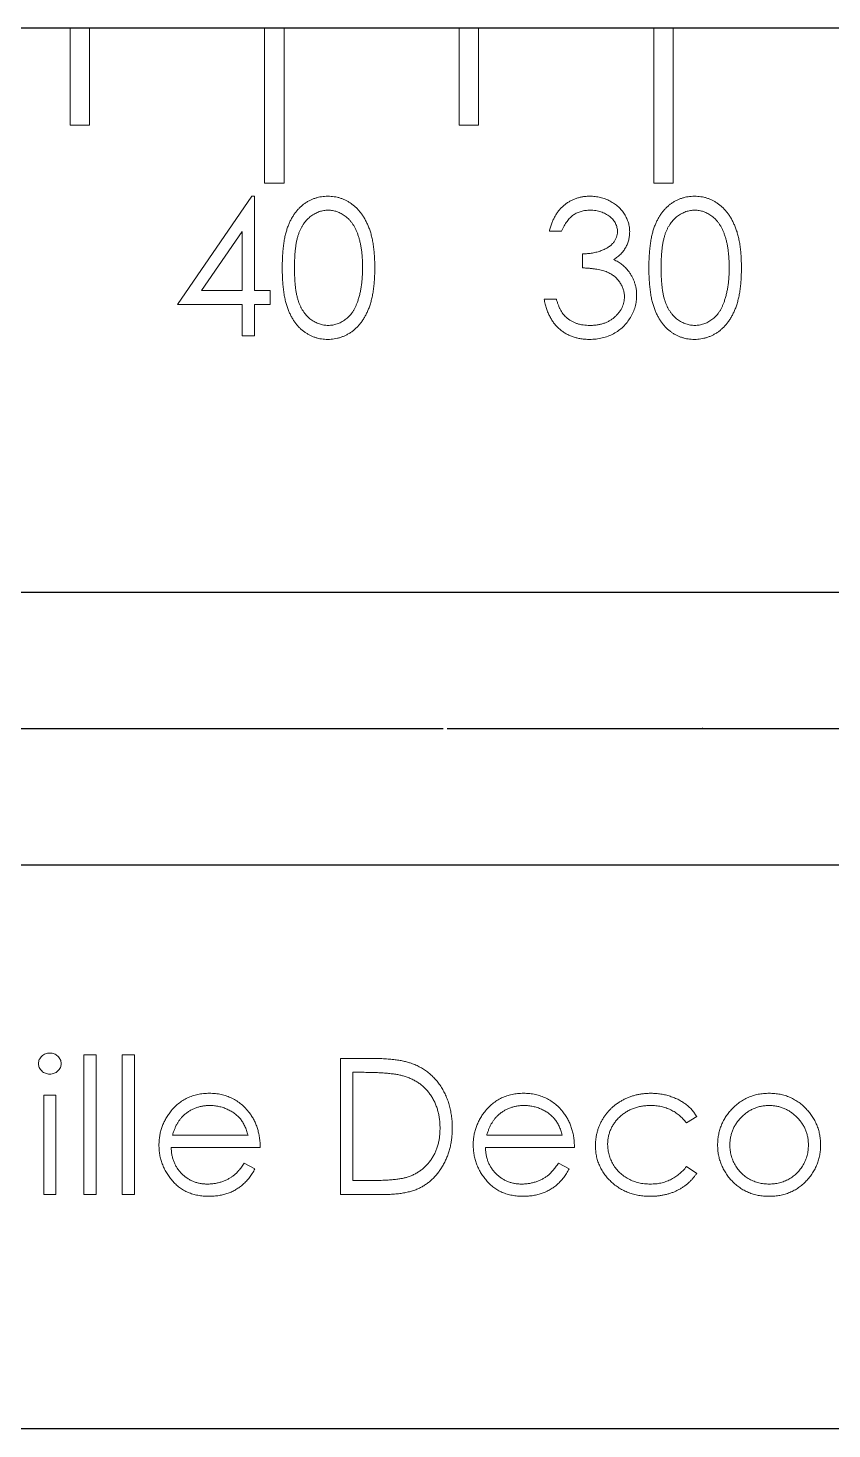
# Model space of a CAD drawing. Header units: millimetres. Extents: x -163 to 21, y 0 to 36.
# Drawn here: x -92.33 to -71.67, y 0 to 36 of the extents above; entities that cross this region are included whole.
import ezdxf

# ---------------------------------------------------------------- set-up
doc = ezdxf.new("R2010")
doc.units = ezdxf.units.MM
doc.header["$PDSIZE"] = -1
doc.linetypes.add('CENTERX2', pattern=[20.32, 12.7, -2.54, 2.54, -2.54])

msp = doc.modelspace()

# ---------------------------------------------------------------- linework, layer by layer
at = {"color": 7, "linetype": 'Continuous'}
for p, q in [((0, 36), (-150, 36)), ((-135, 21.5), (-15, 21.5)), ((-135, 14.5), (-15, 14.5)), ((0, 0), (-150, 0))]:
    msp.add_line(p, q, dxfattribs=at)
at = {"color": 7, "linetype": 'Continuous', "lineweight": 15}
for p, q in [((0, 36), (-150, 36)), ((-91.25, 36), (-91.25, 33.5)), ((-90.75, 33.5), (-90.75, 36)), ((-86.25, 36), (-86.25, 32.015)), ((-85.75, 32.015), (-85.75, 36)), ((-81.25, 36), (-81.25, 33.5)), ((-80.75, 33.5), (-80.75, 36)), ((-76.25, 36), (-76.25, 32.015)), ((-75.75, 32.015), (-75.75, 36)), ((-91.25, 33.5), (-90.75, 33.5)), ((-81.25, 33.5), (-80.75, 33.5)), ((-86.25, 32.015), (-85.75, 32.015)), ((-76.25, 32.015), (-75.75, 32.015)), ((-88.49, 28.896), (-86.579, 31.678)), ((-86.579, 31.678), (-86.515, 31.678)), ((-86.515, 31.678), (-86.515, 29.255)), ((-86.83, 30.775), (-87.873, 29.255)), ((-86.83, 29.255), (-86.83, 30.775)), ((-78.618, 30.78), (-78.932, 30.78)), ((-78.08, 29.838), (-78.08, 30.197)), ((-87.873, 29.255), (-86.83, 29.255)), ((-86.515, 29.255), (-86.112, 29.255)), ((-86.112, 29.255), (-86.112, 28.896)), ((-86.83, 28.896), (-88.49, 28.896)), ((-86.83, 28.088), (-86.83, 28.896)), ((-86.515, 28.896), (-86.515, 28.088)), ((-86.112, 28.896), (-86.515, 28.896)), ((-79.067, 29.03), (-78.753, 29.03)), ((-86.515, 28.088), (-86.83, 28.088)), ((-15, 21.5), (-135, 21.5)), ((-135, 14.5), (-15, 14.5)), ((-90.896, 9.614), (-90.582, 9.614)), ((-90.896, 6.024), (-90.896, 9.614)), ((-90.582, 9.614), (-90.582, 6.024)), ((-89.909, 9.614), (-89.595, 9.614)), ((-89.909, 6.024), (-89.909, 9.614)), ((-89.595, 9.614), (-89.595, 6.024)), ((-84.3, 9.524), (-83.593, 9.524)), ((-84.3, 6.024), (-84.3, 9.524)), ((-83.986, 9.165), (-83.986, 6.383)), ((-83.74, 9.165), (-83.986, 9.165)), ((-91.928, 8.581), (-91.614, 8.581)), ((-91.928, 6.024), (-91.928, 8.581)), ((-91.614, 8.581), (-91.614, 6.024)), ((-75.146, 8.027), (-75.409, 7.864)), ((-86.364, 7.235), (-88.653, 7.235)), ((-88.62, 7.549), (-86.678, 7.549)), ((-78.287, 7.235), (-80.576, 7.235)), ((-80.543, 7.549), (-78.601, 7.549)), ((-86.778, 6.831), (-86.499, 6.685)), ((-78.701, 6.831), (-78.422, 6.685)), ((-75.409, 6.742), (-75.146, 6.569)), ((-83.986, 6.383), (-83.584, 6.383)), ((-91.614, 6.024), (-91.928, 6.024)), ((-90.582, 6.024), (-90.896, 6.024)), ((-89.595, 6.024), (-89.909, 6.024)), ((-83.215, 6.024), (-84.3, 6.024)), ((-150, 0), (0, 0))]:
    msp.add_line(p, q, dxfattribs=at)
at = {"color": 7, "linetype": 'CENTERX2'}
for p, q in [((-162.835, 18), (20.962, 18)), ((-135, 18), (-15, 18))]:
    msp.add_line(p, q, dxfattribs=at)
at = {"color": 7, "linetype": 'Continuous', "lineweight": 15}
for points, knots in [([(-85.798, 29.837), (-85.797, 29.893), (-85.797, 30.002), (-85.789, 30.161), (-85.778, 30.309), (-85.762, 30.449), (-85.742, 30.578), (-85.716, 30.697), (-85.686, 30.807), (-85.651, 30.907), (-85.612, 31), (-85.57, 31.086), (-85.522, 31.166), (-85.472, 31.242), (-85.418, 31.31), (-85.361, 31.374), (-85.298, 31.431), (-85.233, 31.483), (-85.164, 31.528), (-85.093, 31.568), (-85.02, 31.603), (-84.945, 31.629), (-84.869, 31.652), (-84.79, 31.667), (-84.709, 31.676), (-84.655, 31.677), (-84.627, 31.678)], [0, 0, 0, 0, 0.068595, 0.133246, 0.194313, 0.251279, 0.304513, 0.354235, 0.400481, 0.443411, 0.484015, 0.523252, 0.561042, 0.5979, 0.633518, 0.668314, 0.702496, 0.736685, 0.770293, 0.803437, 0.835913, 0.86846, 0.900847, 0.933467, 0.966258, 1, 1, 1, 1]), ([(-84.627, 31.678), (-84.599, 31.677), (-84.544, 31.676), (-84.462, 31.667), (-84.382, 31.652), (-84.305, 31.63), (-84.229, 31.602), (-84.155, 31.568), (-84.082, 31.529), (-84.013, 31.482), (-83.946, 31.43), (-83.882, 31.371), (-83.823, 31.306), (-83.766, 31.236), (-83.714, 31.159), (-83.664, 31.076), (-83.62, 30.986), (-83.577, 30.891), (-83.54, 30.788), (-83.507, 30.677), (-83.48, 30.557), (-83.458, 30.43), (-83.441, 30.293), (-83.428, 30.148), (-83.421, 29.995), (-83.42, 29.89), (-83.419, 29.837)], [0, 0, 0, 0, 0.033788, 0.067194, 0.099862, 0.132567, 0.165151, 0.197913, 0.231319, 0.265083, 0.299255, 0.334399, 0.369943, 0.406284, 0.444064, 0.482998, 0.523354, 0.565537, 0.609613, 0.656391, 0.705885, 0.758325, 0.813832, 0.872795, 0.934722, 1, 1, 1, 1]), ([(-78.932, 30.78), (-78.924, 30.816), (-78.907, 30.884), (-78.872, 30.983), (-78.834, 31.076), (-78.789, 31.162), (-78.74, 31.243), (-78.683, 31.317), (-78.622, 31.385), (-78.554, 31.446), (-78.483, 31.501), (-78.407, 31.548), (-78.329, 31.588), (-78.247, 31.621), (-78.162, 31.646), (-78.074, 31.664), (-77.983, 31.676), (-77.922, 31.677), (-77.89, 31.678)], [0, 0, 0, 0, 0.072625, 0.141977, 0.208985, 0.273957, 0.336889, 0.398745, 0.460116, 0.520825, 0.580994, 0.640152, 0.698622, 0.757271, 0.816427, 0.876254, 0.937165, 1, 1, 1, 1]), ([(-77.89, 31.678), (-77.845, 31.676), (-77.754, 31.674), (-77.621, 31.649), (-77.493, 31.609), (-77.372, 31.555), (-77.258, 31.488), (-77.158, 31.408), (-77.071, 31.317), (-76.998, 31.216), (-76.941, 31.108), (-76.899, 30.997), (-76.873, 30.884), (-76.87, 30.807), (-76.868, 30.768)], [0, 0, 0, 0, 0.090254, 0.17854, 0.266093, 0.354631, 0.441886, 0.525747, 0.608114, 0.690197, 0.770821, 0.848326, 0.924012, 1, 1, 1, 1]), ([(-76.374, 29.837), (-76.374, 29.893), (-76.373, 30.002), (-76.366, 30.161), (-76.355, 30.309), (-76.338, 30.449), (-76.319, 30.578), (-76.293, 30.697), (-76.263, 30.807), (-76.228, 30.907), (-76.189, 31), (-76.147, 31.086), (-76.099, 31.166), (-76.049, 31.242), (-75.995, 31.31), (-75.938, 31.374), (-75.875, 31.431), (-75.81, 31.483), (-75.741, 31.528), (-75.67, 31.568), (-75.597, 31.603), (-75.522, 31.629), (-75.446, 31.652), (-75.367, 31.667), (-75.286, 31.676), (-75.232, 31.677), (-75.204, 31.678)], [0, 0, 0, 0, 0.068595, 0.133246, 0.194313, 0.251279, 0.304513, 0.354235, 0.400481, 0.443411, 0.484015, 0.523252, 0.561042, 0.5979, 0.633518, 0.668314, 0.702496, 0.736685, 0.770293, 0.803437, 0.835913, 0.86846, 0.900847, 0.933467, 0.966258, 1, 1, 1, 1]), ([(-75.204, 31.678), (-75.176, 31.677), (-75.121, 31.676), (-75.039, 31.667), (-74.959, 31.652), (-74.882, 31.63), (-74.805, 31.602), (-74.731, 31.568), (-74.659, 31.529), (-74.59, 31.482), (-74.523, 31.43), (-74.459, 31.371), (-74.4, 31.306), (-74.343, 31.236), (-74.291, 31.159), (-74.241, 31.076), (-74.197, 30.986), (-74.154, 30.891), (-74.117, 30.788), (-74.084, 30.677), (-74.057, 30.557), (-74.035, 30.43), (-74.017, 30.293), (-74.005, 30.148), (-73.998, 29.995), (-73.997, 29.89), (-73.996, 29.837)], [0, 0, 0, 0, 0.033788, 0.067194, 0.099862, 0.132567, 0.165151, 0.197913, 0.231319, 0.265083, 0.299255, 0.334399, 0.369943, 0.406284, 0.444064, 0.482998, 0.523354, 0.565537, 0.609613, 0.656391, 0.705885, 0.758325, 0.813832, 0.872795, 0.934722, 1, 1, 1, 1]), ([(-84.617, 31.319), (-84.656, 31.317), (-84.733, 31.313), (-84.847, 31.284), (-84.957, 31.234), (-85.044, 31.179), (-85.111, 31.127), (-85.158, 31.081), (-85.203, 31.032), (-85.243, 30.977), (-85.281, 30.919), (-85.316, 30.856), (-85.348, 30.788), (-85.377, 30.715), (-85.402, 30.636), (-85.424, 30.548), (-85.443, 30.452), (-85.457, 30.346), (-85.469, 30.232), (-85.477, 30.108), (-85.483, 29.976), (-85.483, 29.885), (-85.483, 29.838)], [0, 0, 0, 0, 0.060387, 0.120883, 0.182755, 0.247811, 0.281299, 0.315088, 0.349702, 0.384857, 0.420966, 0.458511, 0.497175, 0.537602, 0.580503, 0.627468, 0.678388, 0.733983, 0.793747, 0.857714, 0.926698, 1, 1, 1, 1]), ([(-83.733, 29.838), (-83.734, 29.88), (-83.735, 29.962), (-83.739, 30.083), (-83.75, 30.197), (-83.762, 30.306), (-83.779, 30.409), (-83.798, 30.507), (-83.823, 30.597), (-83.85, 30.683), (-83.881, 30.763), (-83.915, 30.837), (-83.951, 30.906), (-83.99, 30.969), (-84.032, 31.027), (-84.078, 31.079), (-84.126, 31.126), (-84.192, 31.179), (-84.28, 31.234), (-84.389, 31.284), (-84.502, 31.313), (-84.579, 31.317), (-84.617, 31.319)], [0, 0, 0, 0, 0.065681, 0.128486, 0.188175, 0.245106, 0.299448, 0.350823, 0.399942, 0.446672, 0.491255, 0.533376, 0.573853, 0.612526, 0.649597, 0.685532, 0.720106, 0.753838, 0.818925, 0.880493, 0.940311, 1, 1, 1, 1]), ([(-77.886, 31.319), (-77.926, 31.317), (-78.004, 31.315), (-78.116, 31.291), (-78.22, 31.253), (-78.3, 31.208), (-78.359, 31.163), (-78.401, 31.124), (-78.442, 31.08), (-78.48, 31.03), (-78.518, 30.976), (-78.553, 30.915), (-78.587, 30.85), (-78.608, 30.804), (-78.618, 30.78)], [0, 0, 0, 0, 0.1227119, 0.239685, 0.3518159, 0.4637661, 0.5208178, 0.5794483, 0.6406041, 0.7052975, 0.7736339, 0.8446694, 0.9200565, 1, 1, 1, 1]), ([(-77.182, 30.77), (-77.183, 30.788), (-77.183, 30.824), (-77.194, 30.878), (-77.209, 30.929), (-77.231, 30.979), (-77.26, 31.026), (-77.294, 31.072), (-77.335, 31.116), (-77.382, 31.156), (-77.432, 31.195), (-77.488, 31.228), (-77.546, 31.256), (-77.608, 31.279), (-77.673, 31.297), (-77.741, 31.309), (-77.812, 31.317), (-77.861, 31.318), (-77.886, 31.319)], [0, 0, 0, 0, 0.055275, 0.109966, 0.163247, 0.218076, 0.273301, 0.330909, 0.390995, 0.454176, 0.518862, 0.583311, 0.648517, 0.715031, 0.782502, 0.852323, 0.924928, 1, 1, 1, 1]), ([(-75.194, 31.319), (-75.232, 31.317), (-75.31, 31.313), (-75.424, 31.284), (-75.534, 31.234), (-75.621, 31.179), (-75.688, 31.127), (-75.735, 31.081), (-75.779, 31.032), (-75.82, 30.977), (-75.858, 30.919), (-75.893, 30.856), (-75.925, 30.788), (-75.954, 30.715), (-75.979, 30.636), (-76, 30.548), (-76.02, 30.452), (-76.034, 30.346), (-76.046, 30.232), (-76.054, 30.108), (-76.06, 29.976), (-76.06, 29.885), (-76.06, 29.838)], [0, 0, 0, 0, 0.060387, 0.120883, 0.182755, 0.247811, 0.281299, 0.315088, 0.349702, 0.384857, 0.420966, 0.458511, 0.497175, 0.537602, 0.580503, 0.627468, 0.678388, 0.733983, 0.793747, 0.857714, 0.926698, 1, 1, 1, 1]), ([(-74.31, 29.838), (-74.311, 29.88), (-74.312, 29.962), (-74.316, 30.083), (-74.327, 30.197), (-74.338, 30.306), (-74.356, 30.409), (-74.375, 30.507), (-74.4, 30.597), (-74.427, 30.683), (-74.458, 30.763), (-74.491, 30.837), (-74.528, 30.906), (-74.567, 30.969), (-74.609, 31.027), (-74.655, 31.079), (-74.703, 31.126), (-74.769, 31.179), (-74.857, 31.234), (-74.966, 31.284), (-75.079, 31.313), (-75.155, 31.317), (-75.194, 31.319)], [0, 0, 0, 0, 0.065681, 0.128486, 0.188175, 0.245106, 0.299448, 0.350823, 0.399942, 0.446672, 0.491255, 0.533376, 0.573853, 0.612526, 0.649597, 0.685532, 0.720106, 0.753838, 0.818925, 0.880493, 0.940311, 1, 1, 1, 1]), ([(-78.08, 30.197), (-78.036, 30.198), (-77.951, 30.199), (-77.828, 30.217), (-77.709, 30.241), (-77.599, 30.278), (-77.498, 30.32), (-77.411, 30.37), (-77.338, 30.426), (-77.28, 30.488), (-77.237, 30.554), (-77.205, 30.623), (-77.186, 30.695), (-77.183, 30.745), (-77.182, 30.77)], [0, 0, 0, 0, 0.110166, 0.215787, 0.318027, 0.417574, 0.51165, 0.596162, 0.672935, 0.74367, 0.810677, 0.874059, 0.936696, 1, 1, 1, 1]), ([(-76.868, 30.768), (-76.869, 30.731), (-76.871, 30.659), (-76.891, 30.553), (-76.923, 30.454), (-76.968, 30.36), (-77.027, 30.272), (-77.097, 30.19), (-77.181, 30.114), (-77.244, 30.071), (-77.277, 30.048)], [0, 0, 0, 0, 0.1280675, 0.2506083, 0.3706302, 0.4900722, 0.6103748, 0.7343131, 0.8632165, 1, 1, 1, 1]), ([(-77.277, 30.048), (-77.24, 30.03), (-77.166, 29.995), (-77.065, 29.925), (-76.974, 29.844), (-76.923, 29.781), (-76.897, 29.75)], [0, 0, 0, 0, 0.25388, 0.503009, 0.750291, 1, 1, 1, 1]), ([(-84.627, 27.998), (-84.655, 27.999), (-84.709, 28), (-84.79, 28.009), (-84.868, 28.025), (-84.945, 28.046), (-85.019, 28.072), (-85.091, 28.106), (-85.162, 28.146), (-85.23, 28.19), (-85.295, 28.242), (-85.357, 28.299), (-85.415, 28.362), (-85.468, 28.432), (-85.519, 28.506), (-85.566, 28.587), (-85.61, 28.674), (-85.649, 28.767), (-85.684, 28.869), (-85.715, 28.979), (-85.74, 29.099), (-85.761, 29.228), (-85.778, 29.367), (-85.789, 29.515), (-85.797, 29.673), (-85.797, 29.781), (-85.798, 29.837)], [0, 0, 0, 0, 0.033787, 0.066622, 0.099285, 0.131361, 0.163585, 0.196104, 0.228902, 0.262158, 0.295991, 0.330218, 0.36506, 0.400951, 0.43762, 0.475708, 0.515381, 0.556414, 0.599765, 0.646424, 0.696431, 0.749782, 0.806573, 0.867436, 0.931887, 1, 1, 1, 1]), ([(-85.483, 29.838), (-85.483, 29.791), (-85.483, 29.701), (-85.477, 29.569), (-85.469, 29.446), (-85.458, 29.332), (-85.442, 29.226), (-85.425, 29.13), (-85.403, 29.042), (-85.378, 28.962), (-85.349, 28.889), (-85.317, 28.822), (-85.283, 28.759), (-85.245, 28.7), (-85.203, 28.646), (-85.159, 28.596), (-85.111, 28.551), (-85.045, 28.497), (-84.957, 28.442), (-84.846, 28.393), (-84.732, 28.363), (-84.655, 28.359), (-84.617, 28.357)], [0, 0, 0, 0, 0.072951, 0.141584, 0.205926, 0.265301, 0.320597, 0.371817, 0.41879, 0.461699, 0.502134, 0.540804, 0.578181, 0.614297, 0.649678, 0.684299, 0.718359, 0.752081, 0.817652, 0.879722, 0.939966, 1, 1, 1, 1]), ([(-83.419, 29.837), (-83.42, 29.783), (-83.421, 29.679), (-83.428, 29.526), (-83.441, 29.382), (-83.457, 29.247), (-83.479, 29.119), (-83.507, 29.001), (-83.538, 28.89), (-83.576, 28.788), (-83.617, 28.693), (-83.662, 28.604), (-83.71, 28.521), (-83.763, 28.444), (-83.819, 28.372), (-83.88, 28.308), (-83.943, 28.249), (-84.011, 28.196), (-84.081, 28.15), (-84.153, 28.109), (-84.228, 28.076), (-84.304, 28.047), (-84.382, 28.025), (-84.462, 28.01), (-84.544, 28), (-84.599, 27.999), (-84.627, 27.998)], [0, 0, 0, 0, 0.065063, 0.126773, 0.185516, 0.240765, 0.29298, 0.34225, 0.388919, 0.432776, 0.474628, 0.514775, 0.553606, 0.591426, 0.628028, 0.663804, 0.698984, 0.733591, 0.767628, 0.801208, 0.834264, 0.866981, 0.89972, 0.932702, 0.966176, 1, 1, 1, 1]), ([(-83.866, 28.958), (-83.855, 28.989), (-83.834, 29.053), (-83.806, 29.151), (-83.785, 29.254), (-83.765, 29.362), (-83.752, 29.474), (-83.741, 29.591), (-83.735, 29.713), (-83.734, 29.796), (-83.733, 29.838)], [0, 0, 0, 0, 0.110588, 0.224542, 0.342503, 0.464324, 0.590756, 0.722227, 0.858843, 1, 1, 1, 1]), ([(-77.003, 29.098), (-77.004, 29.13), (-77.007, 29.195), (-77.031, 29.291), (-77.069, 29.383), (-77.123, 29.47), (-77.188, 29.551), (-77.264, 29.623), (-77.352, 29.683), (-77.433, 29.724), (-77.505, 29.752), (-77.566, 29.771), (-77.635, 29.786), (-77.71, 29.801), (-77.793, 29.814), (-77.882, 29.824), (-77.978, 29.832), (-78.045, 29.836), (-78.08, 29.838)], [0, 0, 0, 0, 0.066909, 0.133485, 0.201035, 0.271234, 0.34288, 0.413836, 0.485977, 0.56023, 0.599884, 0.644055, 0.691892, 0.744688, 0.801492, 0.862858, 0.929328, 1, 1, 1, 1]), ([(-76.897, 29.75), (-76.881, 29.727), (-76.847, 29.681), (-76.806, 29.607), (-76.769, 29.533), (-76.739, 29.456), (-76.717, 29.377), (-76.701, 29.296), (-76.691, 29.212), (-76.689, 29.156), (-76.689, 29.128)], [0, 0, 0, 0, 0.128136, 0.254173, 0.378112, 0.501712, 0.623986, 0.747096, 0.872875, 1, 1, 1, 1]), ([(-75.204, 27.998), (-75.232, 27.999), (-75.286, 28), (-75.367, 28.009), (-75.445, 28.025), (-75.522, 28.046), (-75.596, 28.072), (-75.668, 28.106), (-75.739, 28.146), (-75.807, 28.19), (-75.872, 28.242), (-75.934, 28.299), (-75.992, 28.362), (-76.045, 28.432), (-76.096, 28.506), (-76.143, 28.587), (-76.187, 28.674), (-76.226, 28.767), (-76.261, 28.869), (-76.292, 28.979), (-76.317, 29.099), (-76.338, 29.228), (-76.355, 29.367), (-76.366, 29.515), (-76.373, 29.673), (-76.374, 29.781), (-76.374, 29.837)], [0, 0, 0, 0, 0.033787, 0.066622, 0.099285, 0.131361, 0.163585, 0.196104, 0.228902, 0.262158, 0.295991, 0.330218, 0.36506, 0.400951, 0.43762, 0.475708, 0.515381, 0.556414, 0.599765, 0.646424, 0.696431, 0.749782, 0.806573, 0.867436, 0.931887, 1, 1, 1, 1]), ([(-76.06, 29.838), (-76.06, 29.791), (-76.06, 29.701), (-76.054, 29.569), (-76.046, 29.446), (-76.035, 29.332), (-76.019, 29.226), (-76.002, 29.13), (-75.98, 29.042), (-75.954, 28.962), (-75.925, 28.889), (-75.894, 28.822), (-75.86, 28.759), (-75.822, 28.7), (-75.78, 28.646), (-75.736, 28.596), (-75.688, 28.551), (-75.621, 28.497), (-75.534, 28.442), (-75.423, 28.393), (-75.309, 28.363), (-75.232, 28.359), (-75.194, 28.357)], [0, 0, 0, 0, 0.072951, 0.141584, 0.205926, 0.265301, 0.320597, 0.371817, 0.41879, 0.461699, 0.502134, 0.540804, 0.578181, 0.614297, 0.649678, 0.684299, 0.718359, 0.752081, 0.817652, 0.879722, 0.939966, 1, 1, 1, 1]), ([(-73.996, 29.837), (-73.997, 29.783), (-73.998, 29.679), (-74.005, 29.526), (-74.018, 29.382), (-74.034, 29.247), (-74.056, 29.119), (-74.084, 29.001), (-74.115, 28.89), (-74.152, 28.788), (-74.194, 28.693), (-74.239, 28.604), (-74.287, 28.521), (-74.34, 28.444), (-74.396, 28.372), (-74.457, 28.308), (-74.52, 28.249), (-74.588, 28.196), (-74.658, 28.15), (-74.73, 28.109), (-74.805, 28.076), (-74.881, 28.047), (-74.959, 28.025), (-75.039, 28.01), (-75.121, 28), (-75.176, 27.999), (-75.204, 27.998)], [0, 0, 0, 0, 0.065063, 0.126773, 0.185516, 0.240765, 0.29298, 0.34225, 0.388919, 0.432776, 0.474628, 0.514775, 0.553606, 0.591426, 0.628028, 0.663804, 0.698984, 0.733591, 0.767628, 0.801208, 0.834264, 0.866981, 0.89972, 0.932702, 0.966176, 1, 1, 1, 1]), ([(-74.443, 28.958), (-74.432, 28.989), (-74.411, 29.053), (-74.383, 29.151), (-74.362, 29.254), (-74.342, 29.362), (-74.329, 29.474), (-74.318, 29.591), (-74.312, 29.713), (-74.311, 29.796), (-74.31, 29.838)], [0, 0, 0, 0, 0.110588, 0.224542, 0.342503, 0.464324, 0.590756, 0.722227, 0.858843, 1, 1, 1, 1]), ([(-84.617, 28.357), (-84.578, 28.359), (-84.501, 28.362), (-84.387, 28.393), (-84.278, 28.439), (-84.192, 28.494), (-84.126, 28.547), (-84.079, 28.591), (-84.036, 28.641), (-83.995, 28.695), (-83.958, 28.754), (-83.924, 28.818), (-83.893, 28.886), (-83.875, 28.934), (-83.866, 28.958)], [0, 0, 0, 0, 0.112813, 0.225394, 0.339595, 0.459675, 0.521735, 0.583926, 0.648174, 0.713881, 0.781004, 0.851451, 0.924051, 1, 1, 1, 1]), ([(-77.899, 27.998), (-77.937, 27.999), (-78.01, 28.001), (-78.119, 28.013), (-78.222, 28.034), (-78.321, 28.063), (-78.414, 28.099), (-78.503, 28.144), (-78.588, 28.198), (-78.667, 28.26), (-78.741, 28.329), (-78.808, 28.407), (-78.868, 28.492), (-78.921, 28.585), (-78.969, 28.685), (-79.008, 28.793), (-79.042, 28.909), (-79.059, 28.989), (-79.067, 29.03)], [0, 0, 0, 0, 0.065541, 0.128963, 0.190377, 0.250092, 0.308548, 0.366398, 0.424542, 0.48317, 0.542243, 0.601739, 0.662506, 0.724856, 0.789128, 0.856346, 0.926295, 1, 1, 1, 1]), ([(-78.753, 29.03), (-78.744, 29.003), (-78.729, 28.951), (-78.701, 28.876), (-78.671, 28.806), (-78.637, 28.743), (-78.603, 28.685), (-78.564, 28.633), (-78.524, 28.586), (-78.493, 28.56), (-78.478, 28.547)], [0, 0, 0, 0, 0.14977, 0.291316, 0.425966, 0.55216, 0.671527, 0.786122, 0.895325, 1, 1, 1, 1]), ([(-76.689, 29.128), (-76.69, 29.079), (-76.694, 28.981), (-76.726, 28.837), (-76.776, 28.695), (-76.846, 28.56), (-76.932, 28.434), (-77.034, 28.321), (-77.151, 28.224), (-77.282, 28.142), (-77.424, 28.077), (-77.575, 28.032), (-77.735, 28.003), (-77.844, 28), (-77.899, 27.998)], [0, 0, 0, 0, 0.079648, 0.158922, 0.239619, 0.322609, 0.406035, 0.487602, 0.569685, 0.653036, 0.737436, 0.822478, 0.909748, 1, 1, 1, 1]), ([(-77.894, 28.357), (-77.861, 28.358), (-77.797, 28.359), (-77.704, 28.37), (-77.615, 28.386), (-77.531, 28.411), (-77.452, 28.442), (-77.379, 28.481), (-77.31, 28.526), (-77.247, 28.578), (-77.19, 28.634), (-77.14, 28.693), (-77.097, 28.754), (-77.063, 28.818), (-77.036, 28.885), (-77.017, 28.954), (-77.004, 29.025), (-77.003, 29.073), (-77.003, 29.098)], [0, 0, 0, 0, 0.076072, 0.148752, 0.218403, 0.28576, 0.350598, 0.414964, 0.478069, 0.541761, 0.60435, 0.664075, 0.721464, 0.777587, 0.832644, 0.887844, 0.94346, 1, 1, 1, 1]), ([(-75.194, 28.357), (-75.155, 28.359), (-75.078, 28.362), (-74.964, 28.393), (-74.855, 28.439), (-74.769, 28.494), (-74.703, 28.547), (-74.656, 28.591), (-74.613, 28.641), (-74.572, 28.695), (-74.535, 28.754), (-74.501, 28.818), (-74.47, 28.886), (-74.452, 28.934), (-74.443, 28.958)], [0, 0, 0, 0, 0.112813, 0.225394, 0.339595, 0.459675, 0.521735, 0.583926, 0.648174, 0.713881, 0.781004, 0.851451, 0.924051, 1, 1, 1, 1]), ([(-78.478, 28.547), (-78.459, 28.531), (-78.42, 28.501), (-78.356, 28.463), (-78.289, 28.429), (-78.217, 28.404), (-78.142, 28.382), (-78.063, 28.368), (-77.98, 28.359), (-77.923, 28.358), (-77.894, 28.357)], [0, 0, 0, 0, 0.118271, 0.236178, 0.355663, 0.475904, 0.600127, 0.728608, 0.861313, 1, 1, 1, 1]), ([(-92.063, 9.388), (-92.062, 9.406), (-92.06, 9.442), (-92.043, 9.493), (-92.016, 9.54), (-91.978, 9.581), (-91.934, 9.615), (-91.884, 9.64), (-91.829, 9.656), (-91.792, 9.658), (-91.773, 9.658)], [0, 0, 0, 0, 0.12329, 0.242149, 0.363437, 0.489745, 0.618115, 0.744894, 0.868932, 1, 1, 1, 1]), ([(-91.773, 9.12), (-91.792, 9.121), (-91.829, 9.123), (-91.884, 9.138), (-91.934, 9.163), (-91.978, 9.198), (-92.015, 9.239), (-92.043, 9.285), (-92.06, 9.335), (-92.062, 9.37), (-92.063, 9.388)], [0, 0, 0, 0, 0.1318668, 0.2566614, 0.3842132, 0.5133652, 0.6404432, 0.761085, 0.8791455, 1, 1, 1, 1]), ([(-91.773, 9.658), (-91.753, 9.657), (-91.715, 9.656), (-91.66, 9.641), (-91.609, 9.615), (-91.565, 9.58), (-91.527, 9.54), (-91.5, 9.493), (-91.483, 9.442), (-91.481, 9.406), (-91.48, 9.388)], [0, 0, 0, 0, 0.131899, 0.258284, 0.384341, 0.51198, 0.638632, 0.75923, 0.877412, 1, 1, 1, 1]), ([(-91.48, 9.388), (-91.481, 9.37), (-91.483, 9.335), (-91.5, 9.285), (-91.527, 9.238), (-91.565, 9.198), (-91.609, 9.163), (-91.66, 9.138), (-91.715, 9.123), (-91.753, 9.121), (-91.773, 9.12)], [0, 0, 0, 0, 0.120162, 0.237546, 0.357497, 0.484917, 0.613329, 0.74015, 0.867301, 1, 1, 1, 1]), ([(-83.593, 9.524), (-83.532, 9.523), (-83.413, 9.522), (-83.241, 9.517), (-83.083, 9.507), (-82.937, 9.494), (-82.805, 9.476), (-82.686, 9.455), (-82.579, 9.429), (-82.514, 9.408), (-82.483, 9.398)], [0, 0, 0, 0, 0.164289, 0.317406, 0.458844, 0.589367, 0.707831, 0.81577, 0.91288, 1, 1, 1, 1]), ([(-82.483, 9.398), (-82.442, 9.382), (-82.362, 9.352), (-82.248, 9.294), (-82.141, 9.229), (-82.04, 9.156), (-81.947, 9.073), (-81.859, 8.984), (-81.779, 8.886), (-81.706, 8.779), (-81.641, 8.667), (-81.583, 8.549), (-81.536, 8.425), (-81.497, 8.296), (-81.466, 8.162), (-81.444, 8.022), (-81.43, 7.878), (-81.429, 7.779), (-81.428, 7.73)], [0, 0, 0, 0, 0.061545, 0.121694, 0.181155, 0.239875, 0.298702, 0.357647, 0.417605, 0.478494, 0.540407, 0.602345, 0.665004, 0.728559, 0.793651, 0.860534, 0.929236, 1, 1, 1, 1]), ([(-82.664, 9.067), (-82.694, 9.075), (-82.756, 9.092), (-82.858, 9.111), (-82.973, 9.127), (-83.1, 9.142), (-83.241, 9.152), (-83.396, 9.159), (-83.563, 9.164), (-83.68, 9.165), (-83.74, 9.165)], [0, 0, 0, 0, 0.084319, 0.179285, 0.286583, 0.405111, 0.535593, 0.67819, 0.832976, 1, 1, 1, 1]), ([(-81.742, 7.73), (-81.743, 7.771), (-81.744, 7.852), (-81.757, 7.97), (-81.775, 8.083), (-81.802, 8.192), (-81.836, 8.297), (-81.879, 8.397), (-81.927, 8.493), (-81.985, 8.583), (-82.049, 8.668), (-82.119, 8.746), (-82.195, 8.817), (-82.276, 8.882), (-82.365, 8.938), (-82.459, 8.989), (-82.559, 9.032), (-82.629, 9.055), (-82.664, 9.067)], [0, 0, 0, 0, 0.0701512, 0.1378126, 0.2032262, 0.2671741, 0.330024, 0.3917943, 0.4530844, 0.5143339, 0.575, 0.6348655, 0.6941163, 0.7534416, 0.8131258, 0.8740797, 0.936007, 1, 1, 1, 1]), ([(-88.672, 8.15), (-88.641, 8.187), (-88.578, 8.262), (-88.473, 8.36), (-88.358, 8.442), (-88.237, 8.51), (-88.106, 8.562), (-87.969, 8.6), (-87.823, 8.622), (-87.723, 8.625), (-87.672, 8.626)], [0, 0, 0, 0, 0.128835, 0.253589, 0.374643, 0.49534, 0.616325, 0.739759, 0.866842, 1, 1, 1, 1]), ([(-87.656, 8.312), (-87.688, 8.312), (-87.75, 8.31), (-87.841, 8.299), (-87.929, 8.28), (-88.013, 8.254), (-88.094, 8.219), (-88.172, 8.179), (-88.246, 8.129), (-88.292, 8.092), (-88.315, 8.072)], [0, 0, 0, 0, 0.131092, 0.259141, 0.384162, 0.505992, 0.629098, 0.750669, 0.874039, 1, 1, 1, 1]), ([(-87.672, 8.626), (-87.62, 8.625), (-87.517, 8.622), (-87.367, 8.598), (-87.225, 8.559), (-87.091, 8.504), (-86.966, 8.432), (-86.849, 8.344), (-86.739, 8.242), (-86.675, 8.163), (-86.642, 8.123)], [0, 0, 0, 0, 0.13204, 0.259033, 0.38188, 0.502258, 0.622752, 0.744743, 0.870109, 1, 1, 1, 1]), ([(-86.678, 7.549), (-86.69, 7.591), (-86.712, 7.671), (-86.758, 7.782), (-86.81, 7.881), (-86.872, 7.967), (-86.942, 8.043), (-87.022, 8.109), (-87.113, 8.168), (-87.212, 8.219), (-87.318, 8.261), (-87.429, 8.29), (-87.542, 8.31), (-87.618, 8.311), (-87.656, 8.312)], [0, 0, 0, 0, 0.09624, 0.185231, 0.267501, 0.3444, 0.419595, 0.496891, 0.576638, 0.660268, 0.745387, 0.83004, 0.914474, 1, 1, 1, 1]), ([(-80.595, 8.15), (-80.564, 8.187), (-80.501, 8.262), (-80.396, 8.36), (-80.281, 8.442), (-80.16, 8.51), (-80.029, 8.562), (-79.892, 8.6), (-79.746, 8.622), (-79.647, 8.625), (-79.596, 8.626)], [0, 0, 0, 0, 0.128835, 0.253589, 0.374643, 0.49534, 0.616325, 0.739759, 0.866842, 1, 1, 1, 1]), ([(-79.579, 8.312), (-79.611, 8.312), (-79.673, 8.31), (-79.764, 8.299), (-79.852, 8.28), (-79.936, 8.254), (-80.017, 8.219), (-80.095, 8.179), (-80.169, 8.129), (-80.215, 8.092), (-80.238, 8.072)], [0, 0, 0, 0, 0.131092, 0.2591413, 0.3841618, 0.505992, 0.6290981, 0.7506691, 0.8740389, 1, 1, 1, 1]), ([(-79.596, 8.626), (-79.543, 8.625), (-79.44, 8.622), (-79.29, 8.598), (-79.148, 8.559), (-79.014, 8.504), (-78.889, 8.432), (-78.772, 8.344), (-78.662, 8.242), (-78.598, 8.163), (-78.566, 8.123)], [0, 0, 0, 0, 0.13204, 0.259033, 0.38188, 0.502258, 0.622752, 0.744743, 0.870109, 1, 1, 1, 1]), ([(-78.601, 7.549), (-78.613, 7.591), (-78.635, 7.671), (-78.681, 7.782), (-78.733, 7.881), (-78.795, 7.967), (-78.865, 8.043), (-78.945, 8.109), (-79.036, 8.168), (-79.136, 8.219), (-79.241, 8.261), (-79.352, 8.29), (-79.465, 8.31), (-79.541, 8.311), (-79.579, 8.312)], [0, 0, 0, 0, 0.0962401, 0.1852313, 0.2675005, 0.3444004, 0.4195949, 0.4968906, 0.5766379, 0.6602679, 0.7453866, 0.8300403, 0.9144742, 1, 1, 1, 1]), ([(-77.749, 7.282), (-77.748, 7.312), (-77.747, 7.372), (-77.737, 7.461), (-77.724, 7.549), (-77.702, 7.634), (-77.677, 7.719), (-77.644, 7.802), (-77.606, 7.883), (-77.563, 7.962), (-77.514, 8.038), (-77.461, 8.109), (-77.403, 8.178), (-77.341, 8.24), (-77.275, 8.3), (-77.203, 8.355), (-77.128, 8.405), (-77.049, 8.451), (-76.966, 8.493), (-76.88, 8.528), (-76.792, 8.559), (-76.702, 8.583), (-76.609, 8.603), (-76.514, 8.616), (-76.417, 8.625), (-76.351, 8.626), (-76.317, 8.626)], [0, 0, 0, 0, 0.041291, 0.082136, 0.122636, 0.162831, 0.203007, 0.243526, 0.284173, 0.32541, 0.366855, 0.407551, 0.448187, 0.488683, 0.529015, 0.569843, 0.61137, 0.653238, 0.695446, 0.737751, 0.780043, 0.822807, 0.865978, 0.909595, 0.954231, 1, 1, 1, 1]), ([(-76.34, 8.312), (-76.379, 8.311), (-76.454, 8.309), (-76.565, 8.296), (-76.671, 8.272), (-76.772, 8.241), (-76.867, 8.2), (-76.958, 8.149), (-77.044, 8.09), (-77.124, 8.021), (-77.197, 7.947), (-77.26, 7.867), (-77.315, 7.784), (-77.358, 7.697), (-77.393, 7.606), (-77.417, 7.51), (-77.432, 7.411), (-77.434, 7.344), (-77.435, 7.31)], [0, 0, 0, 0, 0.069522, 0.136921, 0.201969, 0.265462, 0.328248, 0.390817, 0.45355, 0.517542, 0.580738, 0.641922, 0.701597, 0.760313, 0.818757, 0.877718, 0.938094, 1, 1, 1, 1]), ([(-75.409, 7.864), (-75.438, 7.899), (-75.495, 7.97), (-75.593, 8.061), (-75.698, 8.139), (-75.812, 8.203), (-75.933, 8.252), (-76.062, 8.287), (-76.199, 8.309), (-76.292, 8.311), (-76.34, 8.312)], [0, 0, 0, 0, 0.128324, 0.252584, 0.373506, 0.493364, 0.614609, 0.73847, 0.865995, 1, 1, 1, 1]), ([(-76.317, 8.626), (-76.275, 8.625), (-76.192, 8.624), (-76.068, 8.608), (-75.946, 8.585), (-75.827, 8.55), (-75.715, 8.508), (-75.609, 8.461), (-75.513, 8.407), (-75.425, 8.347), (-75.345, 8.28), (-75.272, 8.204), (-75.204, 8.12), (-75.166, 8.058), (-75.146, 8.027)], [0, 0, 0, 0, 0.0912688, 0.1820814, 0.2719097, 0.3620495, 0.4500663, 0.5339765, 0.6136025, 0.6901976, 0.7654129, 0.8414366, 0.9197327, 1, 1, 1, 1]), ([(-73.284, 8.312), (-73.318, 8.311), (-73.385, 8.309), (-73.484, 8.295), (-73.579, 8.272), (-73.67, 8.239), (-73.758, 8.197), (-73.841, 8.146), (-73.922, 8.085), (-73.997, 8.015), (-74.066, 7.94), (-74.127, 7.859), (-74.178, 7.774), (-74.221, 7.686), (-74.253, 7.593), (-74.276, 7.497), (-74.291, 7.396), (-74.293, 7.328), (-74.294, 7.294)], [0, 0, 0, 0, 0.063846, 0.126044, 0.187165, 0.247399, 0.30838, 0.36978, 0.432584, 0.497641, 0.562401, 0.625557, 0.687332, 0.748313, 0.809791, 0.871768, 0.934836, 1, 1, 1, 1]), ([(-74.257, 8.203), (-74.225, 8.237), (-74.161, 8.304), (-74.054, 8.389), (-73.941, 8.463), (-73.821, 8.523), (-73.696, 8.569), (-73.563, 8.602), (-73.425, 8.623), (-73.331, 8.625), (-73.283, 8.626)], [0, 0, 0, 0, 0.128498, 0.252713, 0.374819, 0.496436, 0.617911, 0.741288, 0.8687, 1, 1, 1, 1]), ([(-72.274, 7.294), (-72.275, 7.328), (-72.277, 7.396), (-72.292, 7.497), (-72.315, 7.593), (-72.347, 7.686), (-72.389, 7.774), (-72.442, 7.858), (-72.502, 7.94), (-72.572, 8.015), (-72.647, 8.085), (-72.728, 8.146), (-72.812, 8.197), (-72.899, 8.24), (-72.991, 8.272), (-73.085, 8.295), (-73.184, 8.309), (-73.25, 8.311), (-73.284, 8.312)], [0, 0, 0, 0, 0.065185, 0.128274, 0.19027, 0.251768, 0.312769, 0.374793, 0.43797, 0.503047, 0.568125, 0.63095, 0.692369, 0.752973, 0.813641, 0.874355, 0.936573, 1, 1, 1, 1]), ([(-73.283, 8.626), (-73.235, 8.625), (-73.141, 8.623), (-73.003, 8.602), (-72.871, 8.569), (-72.745, 8.524), (-72.627, 8.463), (-72.514, 8.391), (-72.407, 8.305), (-72.343, 8.239), (-72.311, 8.205)], [0, 0, 0, 0, 0.131751, 0.258332, 0.382134, 0.503804, 0.624693, 0.746871, 0.871514, 1, 1, 1, 1]), ([(-88.967, 7.296), (-88.966, 7.335), (-88.964, 7.413), (-88.95, 7.528), (-88.927, 7.64), (-88.895, 7.749), (-88.853, 7.855), (-88.802, 7.957), (-88.742, 8.056), (-88.696, 8.118), (-88.672, 8.15)], [0, 0, 0, 0, 0.128045, 0.253768, 0.377428, 0.500551, 0.623296, 0.746578, 0.872348, 1, 1, 1, 1]), ([(-88.315, 8.072), (-88.332, 8.057), (-88.366, 8.027), (-88.411, 7.974), (-88.454, 7.917), (-88.494, 7.854), (-88.53, 7.786), (-88.563, 7.712), (-88.594, 7.633), (-88.611, 7.578), (-88.62, 7.549)], [0, 0, 0, 0, 0.109984, 0.22258, 0.3385, 0.458709, 0.585535, 0.717518, 0.854667, 1, 1, 1, 1]), ([(-86.642, 8.123), (-86.62, 8.093), (-86.576, 8.033), (-86.521, 7.934), (-86.473, 7.832), (-86.435, 7.723), (-86.404, 7.609), (-86.381, 7.489), (-86.368, 7.364), (-86.365, 7.279), (-86.364, 7.235)], [0, 0, 0, 0, 0.118522, 0.236255, 0.356174, 0.47725, 0.60154, 0.729618, 0.862158, 1, 1, 1, 1]), ([(-80.89, 7.296), (-80.889, 7.335), (-80.887, 7.413), (-80.873, 7.528), (-80.85, 7.64), (-80.818, 7.749), (-80.776, 7.855), (-80.725, 7.957), (-80.665, 8.056), (-80.619, 8.118), (-80.595, 8.15)], [0, 0, 0, 0, 0.1280448, 0.2537679, 0.3774284, 0.5005508, 0.6232959, 0.7465783, 0.8723475, 1, 1, 1, 1]), ([(-80.238, 8.072), (-80.255, 8.057), (-80.289, 8.027), (-80.334, 7.974), (-80.377, 7.917), (-80.417, 7.854), (-80.453, 7.786), (-80.486, 7.712), (-80.517, 7.633), (-80.534, 7.578), (-80.543, 7.549)], [0, 0, 0, 0, 0.109984, 0.22258, 0.3385, 0.458709, 0.585535, 0.717518, 0.854667, 1, 1, 1, 1]), ([(-78.566, 8.123), (-78.543, 8.093), (-78.499, 8.033), (-78.444, 7.934), (-78.396, 7.832), (-78.358, 7.723), (-78.327, 7.609), (-78.304, 7.489), (-78.291, 7.364), (-78.289, 7.279), (-78.287, 7.235)], [0, 0, 0, 0, 0.118522, 0.236255, 0.356174, 0.47725, 0.60154, 0.729618, 0.862158, 1, 1, 1, 1]), ([(-74.608, 7.296), (-74.607, 7.338), (-74.604, 7.423), (-74.588, 7.548), (-74.561, 7.669), (-74.522, 7.785), (-74.472, 7.897), (-74.412, 8.004), (-74.34, 8.107), (-74.285, 8.171), (-74.257, 8.203)], [0, 0, 0, 0, 0.128919, 0.255238, 0.378679, 0.501088, 0.622714, 0.746241, 0.871589, 1, 1, 1, 1]), ([(-72.311, 8.205), (-72.283, 8.173), (-72.227, 8.109), (-72.156, 8.006), (-72.095, 7.898), (-72.046, 7.786), (-72.007, 7.67), (-71.98, 7.549), (-71.964, 7.424), (-71.961, 7.339), (-71.96, 7.296)], [0, 0, 0, 0, 0.128157, 0.253834, 0.376506, 0.498534, 0.621368, 0.744565, 0.870634, 1, 1, 1, 1]), ([(-81.428, 7.73), (-81.429, 7.686), (-81.43, 7.601), (-81.441, 7.475), (-81.457, 7.354), (-81.482, 7.236), (-81.513, 7.122), (-81.552, 7.012), (-81.596, 6.905), (-81.649, 6.804), (-81.706, 6.708), (-81.767, 6.617), (-81.832, 6.534), (-81.903, 6.456), (-81.977, 6.386), (-82.055, 6.321), (-82.138, 6.264), (-82.225, 6.212), (-82.318, 6.167), (-82.421, 6.128), (-82.532, 6.096), (-82.651, 6.07), (-82.78, 6.049), (-82.917, 6.035), (-83.063, 6.025), (-83.164, 6.024), (-83.215, 6.024)], [0, 0, 0, 0, 0.046081, 0.090807, 0.134295, 0.177024, 0.218823, 0.260244, 0.30108, 0.341614, 0.381583, 0.42012, 0.458075, 0.494738, 0.531195, 0.566934, 0.602713, 0.638327, 0.674853, 0.713467, 0.754442, 0.797815, 0.843989, 0.893072, 0.944963, 1, 1, 1, 1]), ([(-82.584, 6.472), (-82.552, 6.483), (-82.489, 6.505), (-82.398, 6.546), (-82.313, 6.594), (-82.233, 6.647), (-82.159, 6.708), (-82.089, 6.775), (-82.025, 6.847), (-81.966, 6.926), (-81.914, 7.011), (-81.868, 7.101), (-81.828, 7.194), (-81.797, 7.293), (-81.772, 7.396), (-81.755, 7.503), (-81.744, 7.615), (-81.743, 7.691), (-81.742, 7.73)], [0, 0, 0, 0, 0.0624145, 0.1233382, 0.1831245, 0.241783, 0.3005789, 0.3596801, 0.4188816, 0.4795307, 0.5408505, 0.6023034, 0.6644632, 0.7278057, 0.7928948, 0.8596723, 0.9284644, 1, 1, 1, 1]), ([(-87.68, 5.979), (-87.729, 5.98), (-87.825, 5.982), (-87.965, 6.002), (-88.096, 6.033), (-88.219, 6.077), (-88.334, 6.134), (-88.441, 6.204), (-88.539, 6.287), (-88.627, 6.382), (-88.707, 6.483), (-88.777, 6.589), (-88.835, 6.699), (-88.883, 6.812), (-88.921, 6.928), (-88.948, 7.048), (-88.963, 7.171), (-88.966, 7.254), (-88.967, 7.296)], [0, 0, 0, 0, 0.071579, 0.139629, 0.204797, 0.268135, 0.329814, 0.391301, 0.453434, 0.516552, 0.579631, 0.641119, 0.701294, 0.76081, 0.819932, 0.87892, 0.938983, 1, 1, 1, 1]), ([(-88.653, 7.235), (-88.651, 7.202), (-88.648, 7.135), (-88.634, 7.038), (-88.612, 6.946), (-88.58, 6.859), (-88.543, 6.776), (-88.496, 6.698), (-88.441, 6.625), (-88.379, 6.556), (-88.31, 6.495), (-88.238, 6.441), (-88.161, 6.395), (-88.08, 6.358), (-87.996, 6.328), (-87.907, 6.309), (-87.814, 6.295), (-87.751, 6.294), (-87.719, 6.293)], [0, 0, 0, 0, 0.068385, 0.134476, 0.198391, 0.260753, 0.321829, 0.383037, 0.444653, 0.507398, 0.569825, 0.630778, 0.690929, 0.750945, 0.811049, 0.872331, 0.935004, 1, 1, 1, 1]), ([(-79.603, 5.979), (-79.652, 5.98), (-79.748, 5.982), (-79.888, 6.002), (-80.019, 6.033), (-80.142, 6.077), (-80.257, 6.134), (-80.364, 6.204), (-80.462, 6.287), (-80.55, 6.382), (-80.63, 6.483), (-80.7, 6.589), (-80.758, 6.699), (-80.806, 6.812), (-80.844, 6.928), (-80.871, 7.048), (-80.886, 7.171), (-80.889, 7.254), (-80.89, 7.296)], [0, 0, 0, 0, 0.071579, 0.139629, 0.204797, 0.268135, 0.329814, 0.391301, 0.453434, 0.516552, 0.579631, 0.641119, 0.701294, 0.76081, 0.819932, 0.87892, 0.938983, 1, 1, 1, 1]), ([(-80.576, 7.235), (-80.574, 7.202), (-80.571, 7.135), (-80.557, 7.038), (-80.535, 6.946), (-80.503, 6.859), (-80.466, 6.776), (-80.419, 6.698), (-80.364, 6.625), (-80.302, 6.556), (-80.233, 6.495), (-80.161, 6.441), (-80.084, 6.395), (-80.003, 6.358), (-79.919, 6.328), (-79.83, 6.309), (-79.738, 6.295), (-79.675, 6.294), (-79.642, 6.293)], [0, 0, 0, 0, 0.0683846, 0.1344756, 0.1983911, 0.2607535, 0.3218292, 0.3830372, 0.4446531, 0.507398, 0.5698252, 0.6307776, 0.6909287, 0.7509451, 0.8110495, 0.8723309, 0.9350041, 1, 1, 1, 1]), ([(-76.343, 5.979), (-76.393, 5.98), (-76.49, 5.982), (-76.632, 6.001), (-76.768, 6.03), (-76.898, 6.071), (-77.021, 6.125), (-77.138, 6.19), (-77.248, 6.268), (-77.35, 6.357), (-77.444, 6.453), (-77.524, 6.557), (-77.594, 6.664), (-77.65, 6.778), (-77.695, 6.897), (-77.726, 7.021), (-77.745, 7.149), (-77.748, 7.237), (-77.749, 7.282)], [0, 0, 0, 0, 0.069559, 0.136335, 0.201096, 0.26445, 0.327005, 0.389391, 0.451976, 0.51567, 0.578973, 0.640167, 0.69974, 0.758685, 0.81782, 0.876984, 0.937634, 1, 1, 1, 1]), ([(-77.435, 7.31), (-77.433, 7.265), (-77.429, 7.176), (-77.402, 7.045), (-77.356, 6.918), (-77.294, 6.796), (-77.216, 6.683), (-77.124, 6.582), (-77.018, 6.495), (-76.899, 6.423), (-76.77, 6.364), (-76.633, 6.323), (-76.488, 6.298), (-76.389, 6.295), (-76.338, 6.293)], [0, 0, 0, 0, 0.080525, 0.159965, 0.240321, 0.322529, 0.405024, 0.486597, 0.567865, 0.651333, 0.736238, 0.821529, 0.909005, 1, 1, 1, 1]), ([(-73.283, 5.979), (-73.33, 5.98), (-73.424, 5.983), (-73.561, 6.001), (-73.691, 6.032), (-73.814, 6.076), (-73.931, 6.131), (-74.041, 6.2), (-74.144, 6.28), (-74.239, 6.372), (-74.325, 6.472), (-74.401, 6.577), (-74.465, 6.687), (-74.517, 6.801), (-74.558, 6.919), (-74.586, 7.041), (-74.605, 7.167), (-74.607, 7.252), (-74.608, 7.296)], [0, 0, 0, 0, 0.068742, 0.134635, 0.198324, 0.260825, 0.322714, 0.384555, 0.446913, 0.510958, 0.574931, 0.636685, 0.697483, 0.757134, 0.816966, 0.876818, 0.937663, 1, 1, 1, 1]), ([(-74.294, 7.294), (-74.292, 7.249), (-74.289, 7.16), (-74.263, 7.029), (-74.22, 6.904), (-74.161, 6.784), (-74.088, 6.673), (-74.001, 6.575), (-73.902, 6.489), (-73.793, 6.419), (-73.674, 6.363), (-73.549, 6.323), (-73.419, 6.297), (-73.329, 6.294), (-73.284, 6.293)], [0, 0, 0, 0, 0.084733, 0.168179, 0.251488, 0.335841, 0.419834, 0.502345, 0.583649, 0.665931, 0.748717, 0.831047, 0.91441, 1, 1, 1, 1]), ([(-73.284, 6.293), (-73.239, 6.294), (-73.15, 6.297), (-73.019, 6.323), (-72.894, 6.363), (-72.776, 6.419), (-72.666, 6.49), (-72.567, 6.574), (-72.481, 6.674), (-72.408, 6.784), (-72.348, 6.903), (-72.305, 7.029), (-72.279, 7.16), (-72.276, 7.249), (-72.274, 7.294)], [0, 0, 0, 0, 0.085606, 0.168983, 0.250908, 0.333708, 0.416005, 0.49766, 0.579893, 0.663902, 0.748466, 0.831791, 0.915252, 1, 1, 1, 1]), ([(-71.96, 7.296), (-71.961, 7.252), (-71.963, 7.167), (-71.982, 7.041), (-72.01, 6.919), (-72.051, 6.801), (-72.103, 6.687), (-72.167, 6.577), (-72.243, 6.472), (-72.329, 6.372), (-72.424, 6.28), (-72.527, 6.2), (-72.636, 6.131), (-72.753, 6.075), (-72.876, 6.032), (-73.006, 6.001), (-73.142, 5.983), (-73.235, 5.98), (-73.283, 5.979)], [0, 0, 0, 0, 0.062416, 0.123337, 0.183265, 0.243172, 0.302898, 0.363774, 0.425605, 0.489659, 0.553785, 0.616222, 0.677854, 0.739517, 0.802097, 0.865866, 0.931508, 1, 1, 1, 1]), ([(-87.719, 6.293), (-87.688, 6.294), (-87.626, 6.295), (-87.533, 6.307), (-87.442, 6.326), (-87.353, 6.351), (-87.267, 6.383), (-87.188, 6.421), (-87.115, 6.463), (-87.047, 6.511), (-86.981, 6.57), (-86.915, 6.644), (-86.845, 6.731), (-86.801, 6.797), (-86.778, 6.831)], [0, 0, 0, 0, 0.082592, 0.163879, 0.245659, 0.327726, 0.40861, 0.485749, 0.559169, 0.630268, 0.705306, 0.792065, 0.889796, 1, 1, 1, 1]), ([(-86.499, 6.685), (-86.521, 6.645), (-86.564, 6.569), (-86.639, 6.463), (-86.717, 6.368), (-86.802, 6.287), (-86.891, 6.215), (-86.986, 6.153), (-87.086, 6.1), (-87.192, 6.055), (-87.305, 6.021), (-87.424, 5.997), (-87.55, 5.982), (-87.636, 5.98), (-87.68, 5.979)], [0, 0, 0, 0, 0.09337, 0.181661, 0.265874, 0.346355, 0.4246, 0.501903, 0.579992, 0.658443, 0.738672, 0.821894, 0.908801, 1, 1, 1, 1]), ([(-79.642, 6.293), (-79.611, 6.294), (-79.549, 6.295), (-79.456, 6.307), (-79.365, 6.326), (-79.276, 6.351), (-79.19, 6.383), (-79.111, 6.421), (-79.038, 6.463), (-78.97, 6.511), (-78.904, 6.57), (-78.838, 6.644), (-78.768, 6.731), (-78.724, 6.797), (-78.701, 6.831)], [0, 0, 0, 0, 0.082592, 0.163879, 0.245659, 0.327726, 0.40861, 0.485749, 0.559169, 0.630268, 0.705306, 0.792065, 0.889796, 1, 1, 1, 1]), ([(-78.422, 6.685), (-78.444, 6.645), (-78.487, 6.569), (-78.562, 6.463), (-78.64, 6.368), (-78.725, 6.287), (-78.814, 6.215), (-78.909, 6.153), (-79.01, 6.1), (-79.115, 6.055), (-79.228, 6.021), (-79.347, 5.997), (-79.473, 5.982), (-79.559, 5.98), (-79.603, 5.979)], [0, 0, 0, 0, 0.09337, 0.181661, 0.265874, 0.346355, 0.4246, 0.501903, 0.579992, 0.658443, 0.738672, 0.821894, 0.908801, 1, 1, 1, 1]), ([(-75.146, 6.569), (-75.162, 6.546), (-75.193, 6.501), (-75.245, 6.436), (-75.301, 6.376), (-75.361, 6.32), (-75.424, 6.267), (-75.492, 6.219), (-75.564, 6.174), (-75.639, 6.133), (-75.717, 6.096), (-75.799, 6.065), (-75.883, 6.038), (-75.969, 6.017), (-76.059, 6), (-76.151, 5.988), (-76.246, 5.98), (-76.311, 5.979), (-76.343, 5.979)], [0, 0, 0, 0, 0.059633, 0.119069, 0.178197, 0.236957, 0.295932, 0.355856, 0.416473, 0.477742, 0.539903, 0.602538, 0.665422, 0.729765, 0.794829, 0.861827, 0.930011, 1, 1, 1, 1]), ([(-76.338, 6.293), (-76.292, 6.294), (-76.201, 6.297), (-76.067, 6.318), (-75.941, 6.354), (-75.82, 6.403), (-75.707, 6.466), (-75.6, 6.545), (-75.499, 6.636), (-75.439, 6.706), (-75.409, 6.742)], [0, 0, 0, 0, 0.129981, 0.255447, 0.377298, 0.498442, 0.619372, 0.741857, 0.868564, 1, 1, 1, 1]), ([(-83.584, 6.383), (-83.526, 6.383), (-83.415, 6.383), (-83.256, 6.388), (-83.11, 6.395), (-82.978, 6.404), (-82.859, 6.417), (-82.755, 6.431), (-82.664, 6.448), (-82.609, 6.464), (-82.584, 6.472)], [0, 0, 0, 0, 0.171901, 0.330628, 0.475549, 0.606746, 0.725024, 0.829742, 0.921323, 1, 1, 1, 1])]:
    msp.add_open_spline(points, degree=3, knots=knots, dxfattribs=at)
at = {"color": 7, "linetype": 'Continuous'}
msp.add_point((-75, 18), dxfattribs=at)

doc.saveas('drawing.dxf')
